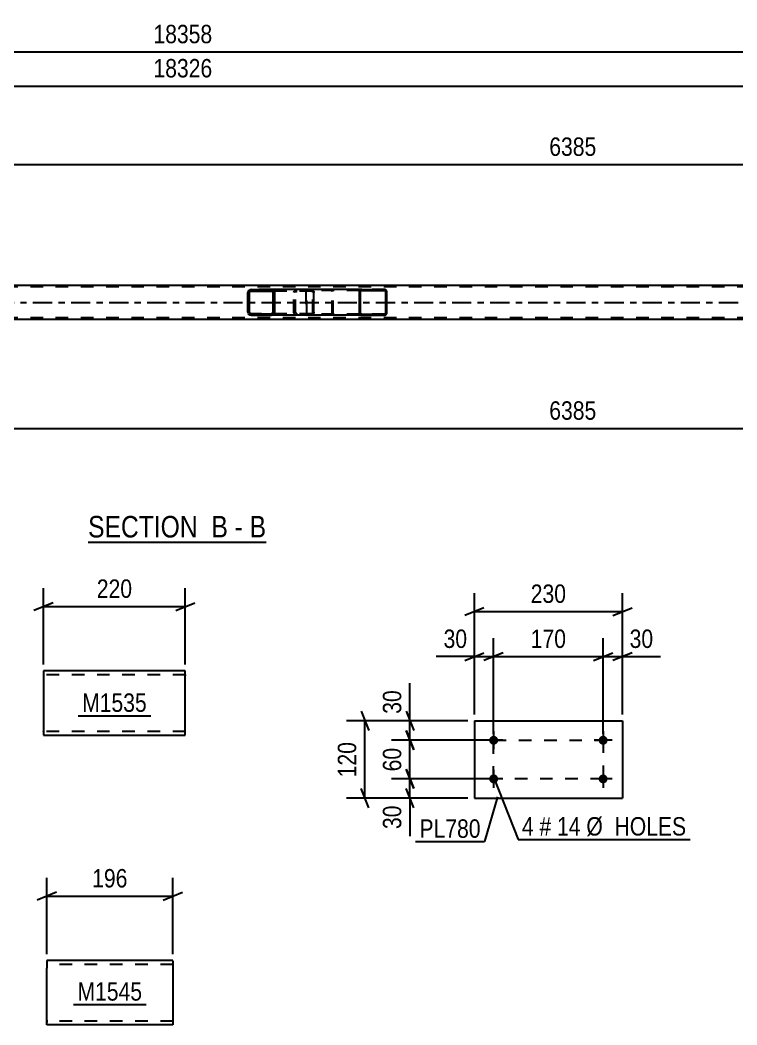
# Model space of a CAD drawing. Header units: millimetres. Extents: x 0 to 841, y 0 to 594.
# Drawn here: x 369.8 to 481.1, y 132.8 to 289 of the extents above; entities that cross this region are included whole.
import ezdxf

# ---------------------------------------------------------------- set-up
doc = ezdxf.new("R2010")
doc.units = ezdxf.units.MM
doc.linetypes.add('DXK_LINE_DOT2', pattern=[3.9198, 1.9599, -1.9599])
doc.linetypes.add('DXK_LINE_DOT3', pattern=[5.9187, 2.979, -0.9799, 0.9799, -0.9799])
doc.styles.add('Arial Narrow', font='ARIALN.TTF', dxfattribs={"height": 0.2})

# ---------------------------------------------------------------- blocks, each defined once
blk = doc.blocks.new('Unknown-318884928-12 - 5561')
at = {"color": 6, "linetype": 'Continuous'}
blk.add_line((380.34, 207.83), (407.99, 207.83), dxfattribs=at)
at = {"color": 0, "linetype": 'Continuous'}
for points in [[(398.45, 208.58), (398.45, 212.08), (380.34, 212.08), (380.34, 208.58)], [(402.06, 208.58), (402.06, 212.08), (399.5, 212.08), (399.5, 208.58)], [(404.38, 208.58), (404.38, 212.08), (403.11, 212.08), (403.11, 208.58)], [(407.99, 208.58), (407.99, 212.08), (405.43, 212.08), (405.43, 208.58)]]:
    blk.add_wipeout(points, dxfattribs=at)
at = {"color": 7, "linetype": 'Continuous', "style": 'Arial Narrow'}
for s, p in [('SECTION ', (380.34, 208.58)), ('B', (399.5, 208.58)), ('B', (405.43, 208.58)), ('-', (403.11, 208.58))]:
    blk.add_text(s, height=3.34, dxfattribs=at).set_placement(p)
blk = doc.blocks.new('Part-318884928-5617 - 5561')
at = {"linetype": 'Continuous'}
h = blk.add_hatch(dxfattribs=at)
h.set_pattern_fill('', scale=0.7, style=0, pattern_type=0)
h.set_pattern_definition([(45, (409.2965, 246.8129), (-1.57154, 1.57154), [])])
h.paths.add_polyline_path([(409.33, 246.63), (409.3, 246.81), (409.19, 246.97), (409.02, 247.07), (408.83, 247.11), (405.65, 247.11), (405.46, 247.07), (405.29, 246.97), (405.18, 246.81), (405.14, 246.63), (405.14, 243.59), (405.18, 243.41), (405.29, 243.25), (405.46, 243.15), (405.65, 243.11), (408.83, 243.11), (409.02, 243.15), (409.19, 243.25), (409.3, 243.41), (409.33, 243.59)])
h.paths.add_polyline_path([(409.06, 243.5), (409.01, 243.42), (408.93, 243.37), (408.83, 243.35), (405.65, 243.35), (405.55, 243.37), (405.47, 243.42), (405.42, 243.5), (405.4, 243.59), (405.4, 246.63), (405.42, 246.72), (405.47, 246.8), (405.55, 246.85), (405.65, 246.87), (408.83, 246.87), (408.93, 246.85), (409.01, 246.8), (409.06, 246.72), (409.08, 246.63), (409.08, 243.59)])
at = {"color": 2, "linetype": 'Continuous'}
for p, q in [((405.18, 246.81), (405.14, 246.63)), ((405.4, 246.63), (405.42, 246.72)), ((405.42, 246.72), (405.47, 246.8)), ((405.65, 247.11), (405.46, 247.07)), ((405.47, 246.8), (405.55, 246.85)), ((405.55, 246.85), (405.65, 246.87)), ((405.65, 247.11), (408.83, 247.11)), ((405.65, 246.87), (408.83, 246.87)), ((415.13, 247.11), (408.83, 247.11)), ((409.02, 247.07), (408.83, 247.11)), ((408.83, 246.87), (408.93, 246.85)), ((408.93, 246.85), (409.01, 246.8)), ((409.01, 246.8), (409.06, 246.72)), ((409.06, 246.72), (409.08, 246.63)), ((409.33, 246.63), (409.3, 246.81)), ((415.13, 247.11), (415.24, 247.07)), ((415.24, 247.07), (415.32, 246.97)), ((415.32, 246.97), (415.38, 246.81)), ((415.38, 246.81), (415.4, 246.63)), ((405.14, 243.59), (405.14, 246.63)), ((405.4, 243.59), (405.4, 246.63)), ((409.08, 243.59), (409.08, 246.63)), ((409.33, 243.59), (409.33, 246.63)), ((415.4, 243.59), (415.4, 246.63)), ((405.14, 243.59), (405.18, 243.41)), ((405.42, 243.5), (405.4, 243.59)), ((409.08, 243.59), (409.06, 243.5)), ((409.3, 243.41), (409.33, 243.59)), ((415.4, 243.59), (415.38, 243.41)), ((405.47, 243.42), (405.42, 243.5)), ((405.46, 243.15), (405.65, 243.11)), ((405.55, 243.37), (405.47, 243.42)), ((405.65, 243.35), (405.55, 243.37)), ((405.65, 243.35), (408.83, 243.35)), ((405.65, 243.11), (408.83, 243.11)), ((408.93, 243.37), (408.83, 243.35)), ((408.83, 243.11), (409.02, 243.15)), ((415.13, 243.11), (408.83, 243.11)), ((409.01, 243.42), (408.93, 243.37)), ((409.06, 243.5), (409.01, 243.42)), ((415.24, 243.15), (415.13, 243.11)), ((415.32, 243.25), (415.24, 243.15)), ((415.38, 243.41), (415.32, 243.25))]:
    blk.add_line(p, q, dxfattribs=at)
at = {"color": 7, "linetype": 'DXK_LINE_DOT2'}
for p, q in [((408.83, 247.11), (405.65, 247.11)), ((415.13, 246.87), (405.65, 246.87)), ((412.3, 246.63), (412.33, 246.81)), ((412.57, 246.72), (412.55, 246.63)), ((412.62, 246.8), (412.57, 246.72)), ((412.61, 247.07), (412.8, 247.11)), ((412.62, 246.8), (412.64, 246.81)), ((412.64, 246.81), (412.7, 246.85)), ((412.7, 246.85), (412.8, 246.87)), ((414.14, 246.87), (414.14, 247.11)), ((415.18, 246.85), (415.13, 246.87)), ((415.23, 246.8), (415.18, 246.85)), ((415.26, 246.72), (415.23, 246.8)), ((415.27, 246.63), (415.26, 246.72)), ((412.3, 243.59), (412.3, 246.63)), ((412.55, 243.59), (412.55, 246.63)), ((415.27, 243.59), (415.27, 246.63)), ((412.33, 243.41), (412.3, 243.59)), ((412.55, 243.59), (412.57, 243.5)), ((415.26, 243.5), (415.27, 243.59)), ((415.13, 243.35), (405.65, 243.35)), ((408.83, 243.11), (405.65, 243.11)), ((412.57, 243.5), (412.62, 243.42)), ((412.8, 243.11), (412.61, 243.15)), ((412.62, 243.42), (412.7, 243.37)), ((412.7, 243.37), (412.8, 243.35)), ((414.14, 243.11), (414.14, 243.35)), ((415.13, 243.35), (415.18, 243.37)), ((415.18, 243.37), (415.23, 243.42)), ((415.23, 243.42), (415.26, 243.5))]:
    blk.add_line(p, q, dxfattribs=at)
at = {"color": 2, "linetype": 'Continuous'}
for centre, start, end in [((405.63, 246.61), 111.1941, 156.1506), ((408.85, 246.61), 23.8494, 68.8059), ((405.63, 243.6), 203.8494, 248.8059), ((408.85, 243.6), 291.1941, 336.1506)]:
    blk.add_arc(centre, 0.492, start, end, dxfattribs=at)
at = {"color": 7, "linetype": 'DXK_LINE_DOT2'}
for centre, start, end in [((412.78, 246.61), 111.1941, 156.1506), ((412.78, 243.6), 203.8494, 248.8059)]:
    blk.add_arc(centre, 0.492, start, end, dxfattribs=at)
blk = doc.blocks.new('Part-318884928-5733 - 5561')
at = {"color": 7, "linetype": 'DXK_LINE_DOT2'}
for p, q in [((726.12, 247.51), (64, 247.51)), ((726.12, 242.71), (64, 242.71))]:
    blk.add_line(p, q, dxfattribs=at)
at = {"color": 2, "linetype": 'Continuous'}
for p, q in [((582.53, 247.75), (333.12, 247.75)), ((582.53, 242.47), (333.12, 242.47))]:
    blk.add_line(p, q, dxfattribs=at)
at = {"color": 7, "linetype": 'DXK_LINE_DOT3'}
blk.add_line((64, 245.11), (726.12, 245.11), dxfattribs=at)
blk = doc.blocks.new('Part-318884928-5734 - 5561')
at = {"linetype": 'Continuous'}
h = blk.add_hatch(dxfattribs=at)
h.set_pattern_fill('', scale=0.7, style=0, pattern_type=0)
h.set_pattern_definition([(45, (426.7203, 246.9117), (-1.57154, 1.57154), [])])
h.paths.add_polyline_path([(426.75, 246.79), (426.72, 246.91), (426.65, 247.02), (426.54, 247.08), (426.41, 247.11), (422.83, 247.11), (422.7, 247.08), (422.59, 247.02), (422.52, 246.91), (422.49, 246.79), (422.49, 243.43), (422.52, 243.31), (422.59, 243.2), (422.7, 243.13), (422.83, 243.11), (426.41, 243.11), (426.54, 243.13), (426.65, 243.2), (426.72, 243.31), (426.75, 243.43)])
h.paths.add_polyline_path([(426.56, 243.37), (426.53, 243.32), (426.47, 243.28), (426.41, 243.27), (422.83, 243.27), (422.76, 243.28), (422.71, 243.32), (422.67, 243.37), (422.66, 243.43), (422.66, 246.79), (422.67, 246.85), (422.71, 246.9), (422.76, 246.94), (422.83, 246.95), (426.41, 246.95), (426.47, 246.94), (426.53, 246.9), (426.56, 246.85), (426.58, 246.79), (426.58, 243.43)])
at = {"color": 7, "linetype": 'DXK_LINE_DOT2'}
for p, q in [((414.14, 246.79), (414.15, 246.81)), ((414.14, 246.79), (414.14, 243.43)), ((414.15, 246.81), (414.17, 246.91)), ((414.32, 246.85), (414.31, 246.79)), ((414.31, 243.43), (414.31, 246.79)), ((414.36, 246.9), (414.32, 246.85)), ((414.35, 247.08), (414.48, 247.11)), ((414.42, 246.94), (414.36, 246.9)), ((414.48, 246.95), (414.42, 246.94)), ((415.13, 247.11), (414.48, 247.11)), ((426.41, 246.95), (414.48, 246.95)), ((418.06, 247.11), (418.19, 247.08)), ((418.12, 246.94), (418.06, 246.95)), ((418.18, 246.9), (418.12, 246.94)), ((418.21, 246.85), (418.18, 246.9)), ((418.23, 246.79), (418.21, 246.85)), ((418.23, 243.43), (418.23, 246.79)), ((418.37, 246.91), (418.4, 246.79)), ((418.4, 243.43), (418.4, 246.79)), ((426.41, 247.11), (422.83, 247.11)), ((414.15, 243.41), (414.14, 243.43)), ((414.17, 243.31), (414.15, 243.41)), ((414.31, 243.43), (414.32, 243.37)), ((414.32, 243.37), (414.36, 243.32)), ((414.48, 243.11), (414.35, 243.13)), ((414.36, 243.32), (414.42, 243.28)), ((414.42, 243.28), (414.48, 243.27)), ((426.41, 243.27), (414.48, 243.27)), ((415.13, 243.11), (414.48, 243.11)), ((418.06, 243.27), (418.12, 243.28)), ((418.19, 243.13), (418.06, 243.11)), ((418.12, 243.28), (418.18, 243.32)), ((418.18, 243.32), (418.21, 243.37)), ((418.21, 243.37), (418.23, 243.43)), ((418.4, 243.43), (418.37, 243.31)), ((426.41, 243.11), (422.83, 243.11))]:
    blk.add_line(p, q, dxfattribs=at)
at = {"color": 2, "linetype": 'Continuous'}
for p, q in [((422.83, 247.11), (415.13, 247.11)), ((422.52, 246.91), (422.49, 246.79)), ((422.49, 243.43), (422.49, 246.79)), ((422.66, 246.79), (422.67, 246.85)), ((422.66, 243.43), (422.66, 246.79)), ((422.67, 246.85), (422.71, 246.9)), ((422.83, 247.11), (422.7, 247.08)), ((422.71, 246.9), (422.76, 246.94)), ((422.76, 246.94), (422.83, 246.95)), ((422.83, 247.11), (426.41, 247.11)), ((422.83, 246.95), (426.41, 246.95)), ((426.54, 247.08), (426.41, 247.11)), ((426.41, 246.95), (426.47, 246.94)), ((426.47, 246.94), (426.53, 246.9)), ((426.53, 246.9), (426.56, 246.85)), ((426.56, 246.85), (426.58, 246.79)), ((426.58, 243.43), (426.58, 246.79)), ((426.75, 246.79), (426.72, 246.91)), ((426.75, 243.43), (426.75, 246.79)), ((422.83, 243.11), (415.13, 243.11)), ((422.49, 243.43), (422.52, 243.31)), ((422.67, 243.37), (422.66, 243.43)), ((422.71, 243.32), (422.67, 243.37)), ((422.7, 243.13), (422.83, 243.11)), ((422.76, 243.28), (422.71, 243.32)), ((422.83, 243.27), (422.76, 243.28)), ((422.83, 243.27), (426.41, 243.27)), ((422.83, 243.11), (426.41, 243.11)), ((426.47, 243.28), (426.41, 243.27)), ((426.41, 243.11), (426.54, 243.13)), ((426.53, 243.32), (426.47, 243.28)), ((426.56, 243.37), (426.53, 243.32)), ((426.58, 243.43), (426.56, 243.37)), ((426.72, 243.31), (426.75, 243.43))]:
    blk.add_line(p, q, dxfattribs=at)
at = {"color": 7, "linetype": 'DXK_LINE_DOT2'}
for centre, start, end in [((418.07, 246.78), 24.3199, 69.2417), ((414.47, 243.44), 204.3199, 249.2417), ((418.07, 243.44), 290.7583, 335.6801)]:
    blk.add_arc(centre, 0.331, start, end, dxfattribs=at)
at = {"color": 2, "linetype": 'Continuous'}
for centre, start, end in [((422.82, 246.78), 110.7583, 155.68), ((426.42, 246.78), 24.32, 69.2417), ((422.82, 243.44), 204.32, 249.2417), ((426.42, 243.44), 290.7583, 335.68)]:
    blk.add_arc(centre, 0.331, start, end, dxfattribs=at)
blk = doc.blocks.new('Part-318884928-10093 - 10092')
at = {"color": 2, "linetype": 'Continuous'}
for p, q in [((373.91, 142.84), (373.91, 141.64)), ((393.52, 142.84), (373.91, 142.84)), ((393.52, 142.74), (393.52, 142.84)), ((393.52, 142.74), (393.52, 141.64)), ((373.91, 133.58), (373.91, 141.64)), ((393.52, 141.64), (393.52, 132.84)), ((373.91, 132.93), (373.91, 133.58)), ((373.91, 132.84), (373.91, 132.93)), ((393.52, 132.84), (373.91, 132.84))]:
    blk.add_line(p, q, dxfattribs=at)
at = {"color": 7, "linetype": 'DXK_LINE_DOT2'}
for p, q in [((393.52, 142.24), (373.91, 142.24)), ((393.52, 142.48), (393.52, 141.64)), ((373.91, 133.58), (373.91, 133.19)), ((373.91, 133.44), (373.91, 133.48)), ((393.52, 133.44), (373.91, 133.44)), ((373.91, 132.84), (373.91, 132.84)), ((393.52, 133.48), (393.52, 133.58)), ((393.52, 133.44), (393.52, 133.48)), ((393.52, 133.44), (393.52, 133.48))]:
    blk.add_line(p, q, dxfattribs=at)
blk = doc.blocks.new('Part-318884928-10117 - 10116')
at = {"color": 2, "linetype": 'Continuous'}
for p, q in [((440.33, 180.06), (440.33, 168.06)), ((440.33, 180.06), (463.33, 180.06)), ((463.33, 180.06), (463.33, 168.06)), ((440.33, 168.06), (463.33, 168.06))]:
    blk.add_line(p, q, dxfattribs=at)
blk = doc.blocks.new('Bolt-318884928-10118 - 10116')
at = {"linetype": 'Continuous'}
for points in [[(443.33, 176.36, -1), (443.33, 177.76, -1)], [(460.33, 176.36, -1), (460.33, 177.76, -1)], [(443.33, 170.36, -1), (443.33, 171.76, -1)], [(460.33, 170.36, -1), (460.33, 171.76, -1)]]:
    blk.add_hatch(color=1, dxfattribs=at).paths.add_polyline_path(points)
at = {"color": 1, "linetype": 'Continuous'}
for p, q in [((443.33, 178.46), (443.33, 175.66)), ((460.33, 178.46), (460.33, 175.66)), ((444.73, 177.06), (441.93, 177.06)), ((461.73, 177.06), (458.93, 177.06)), ((443.33, 172.46), (443.33, 169.66)), ((460.33, 172.46), (460.33, 169.66)), ((444.73, 171.06), (441.93, 171.06)), ((461.73, 171.06), (458.93, 171.06))]:
    blk.add_line(p, q, dxfattribs=at)
blk = doc.blocks.new('Part-318884928-10235 - 10234')
at = {"color": 2, "linetype": 'Continuous'}
for p, q in [((395.44, 187.84), (373.43, 187.84)), ((373.43, 187.84), (373.43, 177.93)), ((395.44, 179.04), (395.44, 187.84)), ((395.44, 177.84), (395.44, 179.04)), ((373.43, 177.93), (373.43, 177.84)), ((373.43, 177.84), (395.44, 177.84))]:
    blk.add_line(p, q, dxfattribs=at)
at = {"color": 7, "linetype": 'DXK_LINE_DOT2'}
for p, q in [((395.44, 187.24), (373.43, 187.24)), ((395.44, 187.24), (395.44, 187.19)), ((395.44, 187.19), (395.44, 187.24)), ((395.44, 187.1), (395.44, 187.19)), ((395.44, 187.19), (395.44, 187.1)), ((373.43, 178.44), (373.43, 178.48)), ((395.44, 178.44), (373.43, 178.44)), ((395.44, 178.48), (395.44, 178.81)), ((395.44, 178.44), (395.44, 178.48))]:
    blk.add_line(p, q, dxfattribs=at)
blk = doc.blocks.new('Rectangle-318884928-14509 - 10116')
at = {"color": 1, "linetype": 'DXK_LINE_DOT2'}
blk.add_lwpolyline([(443.33, 177.06), (460.33, 177.06), (460.33, 171.06), (443.33, 171.06), (443.33, 177.06)], close=True, dxfattribs=at)
blk = doc.blocks.new('StraightDimension-318884928-5877 - 5561')
at = {"color": 7, "linetype": 'Continuous'}
blk.add_line((327.92, 266.52), (583.33, 266.52), dxfattribs=at)
at = {"color": 0}
blk.add_wipeout([(459.88, 267.27), (459.88, 271.47), (451.37, 271.47), (451.37, 267.27)], dxfattribs=at)
at = {"color": 3, "style": 'Arial Narrow'}
blk.add_text('6385', height=2.863, dxfattribs=at).set_placement((451.97, 267.87))
blk = doc.blocks.new('StraightDimension-318884928-5890 - 5561')
at = {"color": 7, "linetype": 'Continuous'}
blk.add_line((53.14, 284.02), (736.98, 284.02), dxfattribs=at)
at = {"color": 0}
blk.add_wipeout([(400.23, 284.77), (400.23, 288.97), (389.89, 288.97), (389.89, 284.77)], dxfattribs=at)
at = {"color": 3, "style": 'Arial Narrow'}
blk.add_text('18358', height=2.863, dxfattribs=at).set_placement((390.49, 285.37))
blk = doc.blocks.new('StraightDimension-318884928-5907 - 5561')
at = {"color": 7, "linetype": 'Continuous'}
blk.add_line((327.92, 225.52), (583.33, 225.52), dxfattribs=at)
at = {"color": 0}
blk.add_wipeout([(459.88, 226.27), (459.88, 230.47), (451.37, 230.47), (451.37, 226.27)], dxfattribs=at)
at = {"color": 3, "style": 'Arial Narrow'}
blk.add_text('6385', height=2.863, dxfattribs=at).set_placement((451.97, 226.87))
blk = doc.blocks.new('StraightDimension-318884928-5934 - 5561')
at = {"color": 7, "linetype": 'Continuous'}
blk.add_line((53.78, 278.71), (736.34, 278.71), dxfattribs=at)
at = {"color": 0}
blk.add_wipeout([(400.23, 279.46), (400.23, 283.66), (389.89, 283.66), (389.89, 279.46)], dxfattribs=at)
at = {"color": 3, "style": 'Arial Narrow'}
blk.add_text('18326', height=2.863, dxfattribs=at).set_placement((390.49, 280.06))
blk = doc.blocks.new('StraightDimension-318884928-10095 - 10092')
at = {"color": 7, "linetype": 'Continuous'}
for p, q in [((373.91, 143.84), (373.91, 155.69)), ((393.52, 143.84), (393.52, 155.69)), ((375.41, 153.44), (372.41, 152.24)), ((392.02, 152.24), (395.02, 153.44)), ((373.91, 152.84), (393.52, 152.84))]:
    blk.add_line(p, q, dxfattribs=at)
at = {"color": 0}
blk.add_wipeout([(387.06, 153.59), (387.06, 157.79), (380.37, 157.79), (380.37, 153.59)], dxfattribs=at)
at = {"color": 3, "style": 'Arial Narrow'}
blk.add_text('196', height=2.863, dxfattribs=at).set_placement((380.97, 154.19))
blk = doc.blocks.new('StraightDimension-318884928-10121 - 10116')
at = {"color": 7, "linetype": 'Continuous'}
for p, q in [((429.73, 178.56), (430.93, 175.56)), ((442.33, 177.06), (427.48, 177.06)), ((430.33, 171.06), (430.33, 177.06)), ((430.93, 169.56), (429.73, 172.56)), ((442.33, 171.06), (427.48, 171.06))]:
    blk.add_line(p, q, dxfattribs=at)
at = {"color": 0}
blk.add_wipeout([(429.58, 176.48), (425.38, 176.48), (425.38, 171.63), (429.58, 171.63)], dxfattribs=at)
at = {"color": 3, "style": 'Arial Narrow'}
blk.add_text('60', height=2.863, rotation=90.0002, dxfattribs=at).set_placement((428.98, 172.23))
blk = doc.blocks.new('StraightDimension-318884928-10120 - 10116')
at = {"color": 7, "linetype": 'Continuous'}
for p, q in [((429.73, 181.56), (430.93, 178.56)), ((439.33, 180.06), (427.48, 180.06)), ((430.33, 177.06), (430.33, 180.06)), ((430.93, 175.56), (429.73, 178.56)), ((442.33, 177.06), (427.48, 177.06))]:
    blk.add_line(p, q, dxfattribs=at)
at = {"color": 0}
blk.add_wipeout([(429.58, 185.44), (425.38, 185.44), (425.38, 180.58), (429.58, 180.58)], dxfattribs=at)
at = {"color": 7, "linetype": 'Continuous'}
blk.add_line((430.33, 180.06), (430.33, 185.96), dxfattribs=at)
blk.add_line((430.33, 180.06), (430.33, 185.96), dxfattribs=at)
at = {"color": 3, "style": 'Arial Narrow'}
blk.add_text('30', height=2.863, rotation=90.0002, dxfattribs=at).set_placement((428.98, 181.18))
blk = doc.blocks.new('StraightDimension-318884928-10122 - 10116')
at = {"color": 7, "linetype": 'Continuous'}
for p, q in [((429.73, 172.56), (430.93, 169.56)), ((442.33, 171.06), (427.48, 171.06)), ((430.33, 168.06), (430.33, 171.06)), ((430.93, 166.56), (429.73, 169.56)), ((439.33, 168.06), (427.48, 168.06))]:
    blk.add_line(p, q, dxfattribs=at)
at = {"color": 0}
blk.add_wipeout([(429.58, 167.53), (425.38, 167.53), (425.38, 162.67), (429.58, 162.67)], dxfattribs=at)
at = {"color": 7, "linetype": 'Continuous'}
blk.add_line((430.33, 168.06), (430.33, 162.15), dxfattribs=at)
blk.add_line((430.33, 168.06), (430.33, 162.15), dxfattribs=at)
at = {"color": 3, "style": 'Arial Narrow'}
blk.add_text('30', height=2.863, rotation=90.0002, dxfattribs=at).set_placement((428.98, 163.27))
blk = doc.blocks.new('StraightDimension-318884928-10132 - 10116')
at = {"color": 7, "linetype": 'Continuous'}
for p, q in [((422.73, 181.56), (423.93, 178.56)), ((439.33, 180.06), (420.48, 180.06)), ((423.33, 168.06), (423.33, 180.06)), ((423.93, 166.56), (422.73, 169.56)), ((439.33, 168.06), (420.48, 168.06))]:
    blk.add_line(p, q, dxfattribs=at)
at = {"color": 0}
blk.add_wipeout([(422.58, 177.4), (418.38, 177.4), (418.38, 170.71), (422.58, 170.71)], dxfattribs=at)
at = {"color": 3, "style": 'Arial Narrow'}
blk.add_text('120', height=2.863, rotation=90.0002, dxfattribs=at).set_placement((421.98, 171.31))
blk = doc.blocks.new('StraightDimension-318884928-10136 - 10116')
at = {"color": 7, "linetype": 'Continuous'}
for p, q in [((460.33, 178.06), (460.33, 192.91)), ((463.33, 181.06), (463.33, 192.91)), ((458.83, 189.46), (461.83, 190.66)), ((464.83, 190.66), (461.83, 189.46)), ((460.33, 190.06), (463.33, 190.06))]:
    blk.add_line(p, q, dxfattribs=at)
at = {"color": 0}
blk.add_wipeout([(468.71, 190.81), (468.71, 195.01), (463.85, 195.01), (463.85, 190.81)], dxfattribs=at)
at = {"color": 7, "linetype": 'Continuous'}
blk.add_line((463.33, 190.06), (469.23, 190.06), dxfattribs=at)
blk.add_line((463.33, 190.06), (469.23, 190.06), dxfattribs=at)
at = {"color": 3, "style": 'Arial Narrow'}
blk.add_text('30', height=2.863, dxfattribs=at).set_placement((464.45, 191.41))
blk = doc.blocks.new('StraightDimension-318884928-10137 - 10116')
at = {"color": 7, "linetype": 'Continuous'}
for p, q in [((443.33, 178.06), (443.33, 192.91)), ((460.33, 178.06), (460.33, 192.91)), ((444.83, 190.66), (441.83, 189.46)), ((458.83, 189.46), (461.83, 190.66)), ((443.33, 190.06), (460.33, 190.06))]:
    blk.add_line(p, q, dxfattribs=at)
at = {"color": 0}
blk.add_wipeout([(455.17, 190.81), (455.17, 195.01), (448.49, 195.01), (448.49, 190.81)], dxfattribs=at)
at = {"color": 3, "style": 'Arial Narrow'}
blk.add_text('170', height=2.863, dxfattribs=at).set_placement((449.09, 191.41))
blk = doc.blocks.new('StraightDimension-318884928-10138 - 10116')
at = {"color": 7, "linetype": 'Continuous'}
for p, q in [((440.33, 181.06), (440.33, 192.91)), ((443.33, 178.06), (443.33, 192.91)), ((438.83, 189.46), (441.83, 190.66)), ((444.83, 190.66), (441.83, 189.46)), ((440.33, 190.06), (443.33, 190.06))]:
    blk.add_line(p, q, dxfattribs=at)
at = {"color": 0}
blk.add_wipeout([(439.8, 190.81), (439.8, 195.01), (434.95, 195.01), (434.95, 190.81)], dxfattribs=at)
at = {"color": 7, "linetype": 'Continuous'}
blk.add_line((440.33, 190.06), (434.42, 190.06), dxfattribs=at)
blk.add_line((440.33, 190.06), (434.42, 190.06), dxfattribs=at)
at = {"color": 3, "style": 'Arial Narrow'}
blk.add_text('30', height=2.863, dxfattribs=at).set_placement((435.55, 191.41))
blk = doc.blocks.new('StraightDimension-318884928-10148 - 10116')
at = {"color": 7, "linetype": 'Continuous'}
for p, q in [((440.33, 181.06), (440.33, 199.91)), ((463.33, 181.06), (463.33, 199.91)), ((441.83, 197.66), (438.83, 196.46)), ((440.33, 197.06), (463.33, 197.06)), ((461.83, 196.46), (464.83, 197.66))]:
    blk.add_line(p, q, dxfattribs=at)
at = {"color": 0}
blk.add_wipeout([(455.17, 197.81), (455.17, 202.01), (448.49, 202.01), (448.49, 197.81)], dxfattribs=at)
at = {"color": 3, "style": 'Arial Narrow'}
blk.add_text('230', height=2.863, dxfattribs=at).set_placement((449.09, 198.41))
blk = doc.blocks.new('StraightDimension-318884928-10237 - 10234')
at = {"color": 7, "linetype": 'Continuous'}
for p, q in [((373.43, 188.84), (373.43, 200.69)), ((395.44, 188.84), (395.44, 200.69)), ((374.93, 198.44), (371.93, 197.24)), ((393.94, 197.24), (396.94, 198.44)), ((373.43, 197.84), (395.44, 197.84))]:
    blk.add_line(p, q, dxfattribs=at)
at = {"color": 0}
blk.add_wipeout([(387.78, 198.59), (387.78, 202.79), (381.09, 202.79), (381.09, 198.59)], dxfattribs=at)
at = {"color": 3, "style": 'Arial Narrow'}
blk.add_text('220', height=2.863, dxfattribs=at).set_placement((381.69, 199.19))
blk = doc.blocks.new('Mark-318884928-10098 - 10092')
at = {"color": 0}
blk.add_wipeout([(388.74, 136.61), (388.74, 139.61), (378.69, 139.61), (378.69, 136.61)], dxfattribs=at)
blk.add_wipeout([(388.74, 136.61), (388.74, 139.61), (378.69, 139.61), (378.69, 136.61)], dxfattribs=at)
at = {"color": 30, "linetype": 'Continuous'}
blk.add_line((378.09, 136.01), (389.34, 136.01), dxfattribs=at)
at = {"color": 3, "style": 'Arial Narrow'}
blk.add_text('M1545', height=2.863, dxfattribs=at).set_placement((378.69, 136.61))
blk = doc.blocks.new('Mark-318884928-10151 - 10116')
at = {"color": 0}
blk.add_wipeout([(441.31, 161.91), (441.31, 164.91), (431.81, 164.91), (431.81, 161.91)], dxfattribs=at)
blk.add_wipeout([(441.31, 161.91), (441.31, 164.91), (431.81, 164.91), (431.81, 161.91)], dxfattribs=at)
at = {"color": 30, "linetype": 'Continuous'}
for p in [(443.93, 168.26), (431.21, 161.31)]:
    blk.add_line(p, (441.91, 161.31), dxfattribs=at)
at = {"color": 3, "style": 'Arial Narrow'}
blk.add_text('PL780', height=2.863, dxfattribs=at).set_placement((431.81, 161.91))
blk = doc.blocks.new('Mark-318884928-14453 - 10116')
at = {"color": 0}
for points in [[(449.54, 162.26), (449.54, 165.26), (447.72, 165.26), (447.72, 162.26)], [(452.27, 162.26), (452.27, 165.26), (450.44, 165.26), (450.44, 162.26)], [(456.83, 162.26), (456.83, 165.26), (453.17, 165.26), (453.17, 162.26)], [(473.26, 162.26), (473.26, 165.26), (457.73, 165.26), (457.73, 162.26)]]:
    blk.add_wipeout(points, dxfattribs=at)
for points in [[(449.54, 162.26), (449.54, 165.26), (447.72, 165.26), (447.72, 162.26)], [(452.27, 162.26), (452.27, 165.26), (450.44, 165.26), (450.44, 162.26)], [(456.83, 162.26), (456.83, 165.26), (453.17, 165.26), (453.17, 162.26)], [(473.26, 162.26), (473.26, 165.26), (457.73, 165.26), (457.73, 162.26)]]:
    blk.add_wipeout(points, dxfattribs=at)
at = {"color": 7, "linetype": 'Continuous'}
for p, q in [((443.36, 171.22), (447.12, 161.66)), ((447.12, 161.66), (473.86, 161.66))]:
    blk.add_line(p, q, dxfattribs=at)
at = {"color": 3, "style": 'Arial Narrow'}
for s, height, p in [('4', 2.86, (447.72, 162.26)), ('#', 2.86, (450.44, 162.26)), ('14', 2.863, (453.17, 162.26)), ('Ø  HOLES', 2.863, (457.73, 162.26))]:
    blk.add_text(s, height=height, dxfattribs=at).set_placement(p)
blk = doc.blocks.new('Mark-318884928-10240 - 10234')
at = {"color": 0}
blk.add_wipeout([(389.46, 181.48), (389.46, 184.48), (379.41, 184.48), (379.41, 181.48)], dxfattribs=at)
blk.add_wipeout([(389.46, 181.48), (389.46, 184.48), (379.41, 184.48), (379.41, 181.48)], dxfattribs=at)
at = {"color": 30, "linetype": 'Continuous'}
blk.add_line((378.81, 180.88), (390.06, 180.88), dxfattribs=at)
at = {"color": 3, "style": 'Arial Narrow'}
blk.add_text('M1535', height=2.863, dxfattribs=at).set_placement((379.41, 181.48))

msp = doc.modelspace()

# ---------------------------------------------------------------- block references
for name in ['StraightDimension-318884928-5877 - 5561', 'Part-318884928-5733 - 5561', 'Part-318884928-5617 - 5561', 'Part-318884928-5734 - 5561', 'StraightDimension-318884928-5907 - 5561', 'Unknown-318884928-12 - 5561', 'StraightDimension-318884928-10237 - 10234', 'Part-318884928-10235 - 10234', 'Part-318884928-10117 - 10116', 'Bolt-318884928-10118 - 10116', 'Rectangle-318884928-14509 - 10116', 'StraightDimension-318884928-10095 - 10092', 'Part-318884928-10093 - 10092']:
    msp.add_blockref(name, (0, 0))

# ---------------------------------------------------------------- next in the draw order: block references
for name in ['StraightDimension-318884928-5890 - 5561', 'StraightDimension-318884928-10136 - 10116', 'Mark-318884928-10240 - 10234', 'StraightDimension-318884928-10121 - 10116', 'Mark-318884928-10098 - 10092']:
    msp.add_blockref(name, (0, 0))

# ---------------------------------------------------------------- next in the draw order: block references
for name in ['StraightDimension-318884928-5934 - 5561', 'StraightDimension-318884928-10120 - 10116', 'StraightDimension-318884928-10122 - 10116']:
    msp.add_blockref(name, (0, 0))

# ---------------------------------------------------------------- next in the draw order: block references
for name in ['StraightDimension-318884928-10137 - 10116', 'StraightDimension-318884928-10132 - 10116']:
    msp.add_blockref(name, (0, 0))

# ---------------------------------------------------------------- next in the draw order: block references
for name in ['StraightDimension-318884928-10138 - 10116', 'Mark-318884928-10151 - 10116']:
    msp.add_blockref(name, (0, 0))

# ---------------------------------------------------------------- next in the draw order: block references
for name in ['StraightDimension-318884928-10148 - 10116', 'Mark-318884928-14453 - 10116']:
    msp.add_blockref(name, (0, 0))

doc.saveas('drawing.dxf')
